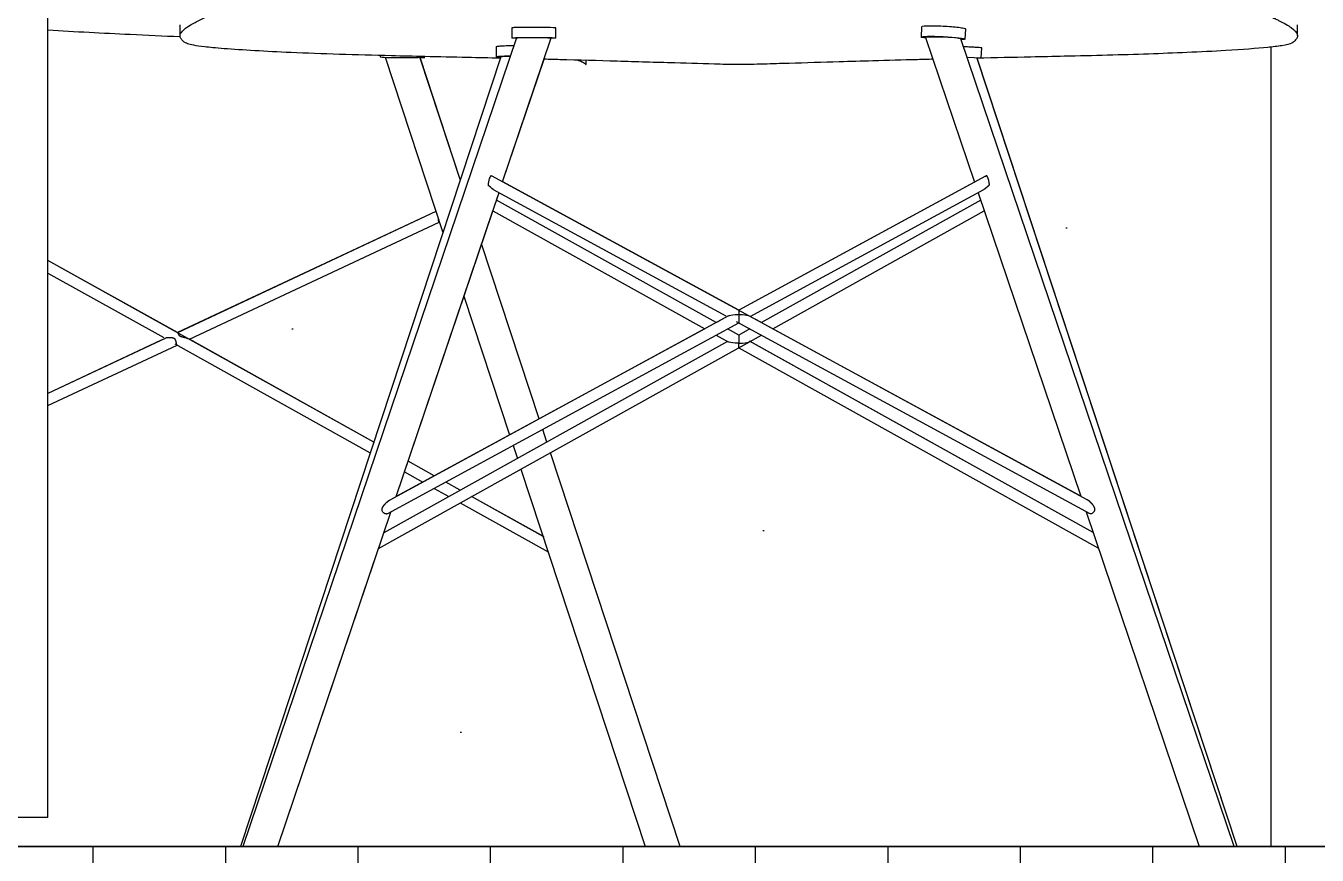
# Model space of a CAD drawing. Header units: millimetres. Extents: x -100 to 224448, y 0 to 22177.
# Drawn here: x 158132 to 158717, y 16846 to 17222 of the extents above; entities that cross this region are included whole.
import ezdxf

# ---------------------------------------------------------------- set-up
doc = ezdxf.new("R2010")
doc.units = ezdxf.units.MM
doc.layers.get('0').update_dxf_attribs({"true_color": 0xdfdfdf})
for name, color, linetype in [('Background_0', 7, 'Continuous'), ('Boundary_Floor_ Ceramic Tiles', 7, 'Continuous'), ('Elevation_Gypsum Board', 7, 'Continuous'), ('Fill_Floor_ Ceramic Tiles', 251, 'Continuous'), ('Viewport border', 7, 'Continuous')]:
    doc.layers.add(name, color=color, linetype=linetype)
doc.layers.add('Background_Floor_ Ceramic Tiles', color=7, linetype='Continuous', lineweight=9)
doc.layers.add('Background_Gypsum Board', color=7, linetype='Continuous', lineweight=9)
doc.layers.add('BIM_ROOM_LINES', color=7, linetype='Continuous', plot=False)

# ---------------------------------------------------------------- blocks, each defined once
blk = doc.blocks.new("CC'__section__..%5CMainBuilding.dwg", base_point=(1833.26, -9100))
at = {"layer": 'Elevation_Gypsum Board'}
h = blk.add_hatch(dxfattribs=at)
h.set_pattern_fill('DOTS2', color=256, scale=30, style=0)
h.paths.add_polyline_path([(5062.41, 8440), (5234.4, 8440), (5234.4, 8523), (5134.4, 8523), (5134.4, 8583), (5508.68, 8583), (5508.68, 8593), (5526, 8593), (5564.95, 8593), (5643.79, 8593), (5652.41, 8593), (5652.41, 8583), (6503.28, 8583), (6503.28, 8722.25), (6499.86, 8722.25), (6499.86, 8733), (6508.89, 8733), (6508.89, 8722.25), (6505.47, 8722.25), (6505.47, 8583), (7874.4, 8583), (7874.4, 8523), (7774.4, 8523), (7774.4, 8440), (7868.86, 8440), (7877.36, 8440), (8166.29, 8440), (8677.36, 8440), (8966.29, 8440), (9477.36, 8440), (9621.82, 8498.19), (9621.82, 8492.05), (9513.81, 8107.07), (9513.95, 8107.51, -0.162902), (9511.94, 8107.78), (9511.94, 8112.35), (9519.9, 8112.84), (9521.01, 8116.13, -0.163594), (9518.98, 8116.28), (9518.98, 8120.86), (9528.98, 8121.03, -0.017407), (9538.98, 8120.86), (9538.98, 8116.28, -0.167992), (9536.85, 8116.12), (9533.63, 8106.6), (9693.4, 8106.17), (9693.4, 10445), (3582.4, 10445), (3582.4, 7749.99), (5068.39, 7750), (5134.11, 8216.57), (5135.89, 8229.18), (5162.76, 8420), (4962.76, 8420), (4962.76, 8440), (5056.66, 8440), (5017.28, 8492.05), (5017.28, 8498.19)])
h.paths.add_polyline_path([(5474.97, 8610.91, -1), (5430.45, 8610.91, -1)], flags=16)
h.paths.add_polyline_path([(5383.04, 8616.48), (5309.83, 8589.84), (5306.41, 8599.23), (5379.62, 8625.88), (5439.34, 8647.62), (5499.8, 8669.62), (5503.22, 8660.23), (5442.76, 8638.22)], flags=16)
h = blk.add_hatch(dxfattribs=at)
h.set_pattern_fill('DOTS2', color=256, scale=30, style=0)
h.paths.add_polyline_path([(5442.41, 8360), (5308.89, 8360), (5308.89, 8259.78), (5308.89, 8249.78), (5308.89, 8124.9), (5308.89, 8119.89)])
h = blk.add_hatch(dxfattribs=at)
h.set_pattern_fill('DOTS2', color=256, scale=30, style=0)
h.paths.add_polyline_path([(5367.55, 7982.74), (5484.65, 8037.69), (5461.64, 8107.5, -0.170435), (5459.44, 8107.78), (5459.44, 8108.29), (5308.89, 8119.89), (5308.89, 8015.44)])
h = blk.add_hatch(dxfattribs=at)
h.set_pattern_fill('DOTS2', color=256, scale=30, style=0)
h.paths.add_polyline_path([(5477.46, 8107.42), (5495.69, 8052.12), (5513.81, 8107.07), (5479.44, 8107.83), (5479.44, 8107.78), (5479.43, 8107.33)])
h = blk.add_hatch(dxfattribs=at)
h.set_pattern_fill('DOTS2', color=256, scale=30, style=0)
h.paths.add_polyline_path([(5862.76, 7749.99), (5862.76, 8112.1), (5729.84, 8107.07), (5847.56, 7750)])
h = blk.add_hatch(dxfattribs=at)
h.set_pattern_fill('DOTS2', color=256, scale=30, style=0)
h.paths.add_polyline_path([(5552.7, 8106.1), (5552.7, 8104.18), (5533.63, 8106.6), (5514.85, 8051.08), (5514.94, 8051.03), (5621.83, 7992.88), (5728.61, 8050.97), (5709.79, 8106.6)])
h = blk.add_hatch(dxfattribs=at)
h.set_pattern_fill('DOTS2', color=256, scale=30, style=0)
h.paths.add_polyline_path([(5628.95, 7989.01), (5632.06, 7987.32), (5731.4, 8042.71), (5730.23, 8046.16), (5627.06, 7990.04)])
h = blk.add_hatch(dxfattribs=at)
h.set_pattern_fill('DOTS2', color=256, scale=30, style=0)
h.paths.add_polyline_path([(5505.32, 8022.91), (5531.43, 7943.71), (5606.4, 7984.49), (5510.42, 8038)])
h = blk.add_hatch(dxfattribs=at)
h.set_pattern_fill('DOTS2', color=256, scale=30, style=0)
h.paths.add_polyline_path([(5637.25, 7984.5), (5776.78, 7908.6), (5733.03, 8037.89)])
h = blk.add_hatch(dxfattribs=at)
h.set_pattern_fill('DOTS2', color=256, scale=30, style=0)
h.paths.add_polyline_path([(5486.05, 8032.8), (5372.95, 7979.73), (5456.47, 7933.16), (5487.79, 8028.17), (5486.19, 8033.03)])
h = blk.add_hatch(dxfattribs=at)
h.set_pattern_fill('DOTS2', color=256, scale=30, style=0)
h.paths.add_polyline_path([(5472.03, 7924.49), (5483.92, 7917.86), (5518.04, 7936.43), (5497.32, 7999.26)])
h = blk.add_hatch(dxfattribs=at)
h.set_pattern_fill('DOTS2', color=256, scale=30, style=0)
h.paths.add_polyline_path([(5616.76, 7984.44), (5621.82, 7981.62), (5626.89, 7984.44), (5621.83, 7987.19)])
h = blk.add_hatch(dxfattribs=at)
h.set_pattern_fill('DOTS2', color=256, scale=30, style=0)
h.paths.add_polyline_path([(5533.02, 7938.88), (5534.91, 7933.16), (5616.69, 7978.75), (5611.57, 7981.61)])
h = blk.add_hatch(dxfattribs=at)
h.set_pattern_fill('DOTS2', color=256, scale=30, style=0)
h.paths.add_polyline_path([(5626.96, 7978.75), (5782.35, 7892.12), (5779.14, 7901.63), (5632.09, 7981.61)])
h = blk.add_hatch(dxfattribs=at)
h.set_pattern_fill('DOTS2', color=256, scale=30, style=0)
h.paths.add_polyline_path([(5206.84, 7901.77), (5144.76, 7750), (5396.09, 7750), (5454.88, 7928.33), (5367.37, 7977.11), (5308.89, 7949.67), (5308.89, 7763), (5234.4, 7763), (5234.4, 7914.71)])
h = blk.add_hatch(dxfattribs=at)
h.set_pattern_fill('DOTS2', color=256, scale=30, style=0)
h.paths.add_polyline_path([(5536.5, 7928.33), (5595.3, 7750), (5830.44, 7750), (5784.74, 7885.07), (5621.82, 7975.89)])
h = blk.add_hatch(dxfattribs=at)
h.set_pattern_fill('DOTS2', color=256, scale=30, style=0)
h.paths.add_polyline_path([(5489.08, 7914.98), (5495.69, 7911.3), (5521.57, 7925.73), (5519.63, 7931.6)])
h = blk.add_hatch(dxfattribs=at)
h.set_pattern_fill('DOTS2', color=256, scale=30, style=0)
h.paths.add_polyline_path([(5500.83, 7908.44), (5533.22, 7890.38), (5523.16, 7920.89)])
h = blk.add_hatch(dxfattribs=at)
h.set_pattern_fill('DOTS2', color=256, scale=30, style=0)
h.paths.add_polyline_path([(5478.72, 7915.04), (5470.4, 7919.67), (5466.6, 7908.45)])
h = blk.add_hatch(dxfattribs=at)
h.set_pattern_fill('DOTS2', color=256, scale=30, style=0)
h.paths.add_polyline_path([(5490.56, 7908.44), (5483.89, 7912.16), (5464.24, 7901.47), (5461.03, 7891.98)])
h = blk.add_hatch(dxfattribs=at)
h.set_pattern_fill('DOTS2', color=256, scale=30, style=0)
h.paths.add_polyline_path([(5535.54, 7883.36), (5495.69, 7905.58), (5458.65, 7884.92), (5413.01, 7750), (5579.5, 7750)])
at = {"layer": 'Fill_Floor_ Ceramic Tiles', "extrusion": (0, 0, -1)}
h = blk.add_hatch(dxfattribs=at)
h.set_pattern_fill('_USER', color=256, scale=60, angle=90, style=0, pattern_type=0)
h.set_pattern_definition([(90, (-3002.4, -5250), (-60, -2e-13), [])])
h.paths.add_polyline_path([(-3322.4, 7750), (-3322.4, 7742), (-21242.4, 7742), (-21242.4, 7750)])
blk.add_line((2834.4, 7750), (21730.4, 7750))
blk.add_line((2834.4, 7750), (21730.4, 7750))
at = {"layer": 'Background_0', "extrusion": (0, 1, 0)}
for p, q in [((5308.89, 7763), (5308.89, 8523)), ((5308.89, 7763), (5308.89, 8249.78)), ((5518.98, 8120.86), (5518.98, 8116.28)), ((5538.98, 8116.28), (5538.98, 8120.86)), ((5704.66, 8121.27), (5704.46, 8116.66)), ((5724.44, 8115.77), (5724.64, 8120.25)), ((5521.07, 8116.31), (5397.18, 7750)), ((5514.85, 8051.08), (5536.89, 8116.25)), ((5706.44, 8116.5), (5728.61, 8050.97)), ((5846.28, 7750), (5722.46, 8115.93)), ((5514.03, 8107.74), (5396.09, 7750)), ((5459.44, 8108.29), (5459.44, 8107.78)), ((5461.64, 8107.5), (5487.79, 8028.17)), ((5495.69, 8052.12), (5477.43, 8107.51)), ((5495.69, 8052.12), (5477.46, 8107.42)), ((5495.69, 8052.12), (5477.46, 8107.42)), ((5495.69, 8052.12), (5477.46, 8107.42)), ((5495.69, 8052.12), (5477.46, 8107.42)), ((5495.69, 8052.12), (5477.46, 8107.42)), ((5495.69, 8052.12), (5477.46, 8107.42)), ((5495.69, 8052.12), (5477.46, 8107.42)), ((5495.69, 8052.12), (5477.46, 8107.42)), ((5495.69, 8052.12), (5477.46, 8107.42)), ((5495.69, 8052.12), (5477.46, 8107.42)), ((5495.69, 8052.12), (5477.46, 8107.42)), ((5477.46, 8107.42), (5479.43, 8107.33)), ((5479.43, 8107.33), (5479.45, 8107.83)), ((5479.43, 8107.33), (5479.45, 8107.83)), ((5479.43, 8107.33), (5479.45, 8107.83)), ((5479.43, 8107.33), (5479.45, 8107.83)), ((5479.43, 8107.33), (5479.45, 8107.83)), ((5479.43, 8107.33), (5479.45, 8107.83)), ((5479.44, 8107.78), (5479.44, 8107.83)), ((5511.94, 8112.35), (5511.94, 8107.78)), ((5725.27, 8107.62), (5731.69, 8107.33)), ((5847.56, 7750), (5729.72, 8107.42)), ((5731.69, 8107.33), (5731.89, 8111.83)), ((5862.76, 8112.1), (5862.76, 7749.99)), ((5514.85, 8051.08), (5533.63, 8106.6)), ((5552.7, 8104.18), (5552.7, 8106.1)), ((5552.7, 8104.18), (5552.7, 8106.1)), ((5552.7, 8104.18), (5552.7, 8106.1)), ((5552.7, 8104.18), (5552.7, 8106.1)), ((5552.7, 8104.18), (5552.7, 8106.1)), ((5552.7, 8104.18), (5552.7, 8106.1)), ((5847.56, 7750), (5729.84, 8107.07)), ((5779.67, 7907.03), (5509.77, 8053.83)), ((5621.83, 7992.88), (5514.94, 8051.03)), ((5733.65, 8053.71), (5621.83, 7992.88)), ((5728.61, 8050.97), (5621.83, 7992.88)), ((5466.6, 7908.45), (5513.22, 8046.27)), ((5510.64, 8047.67), (5615.89, 7990.42)), ((5512.05, 8042.81), (5513.22, 8046.27)), ((5627.06, 7990.04), (5732.8, 8047.55)), ((5730.23, 8046.16), (5776.78, 7908.6)), ((5484.65, 8037.69), (5367.55, 7982.74)), ((5484.65, 8037.69), (5367.55, 7982.74)), ((5484.65, 8037.69), (5367.55, 7982.74)), ((5484.65, 8037.69), (5367.55, 7982.74)), ((5484.65, 8037.69), (5367.55, 7982.74)), ((5484.65, 8037.69), (5367.55, 7982.74)), ((5484.66, 8037.67), (5367.57, 7982.73)), ((5466.6, 7908.45), (5510.42, 8038)), ((5510.42, 8038), (5606.4, 7984.49)), ((5611.6, 7987.32), (5512.05, 8042.81)), ((5611.6, 7987.32), (5512.05, 8042.81)), ((5731.4, 8042.71), (5632.06, 7987.32)), ((5731.4, 8042.71), (5632.06, 7987.32)), ((5637.25, 7984.5), (5733.03, 8037.89)), ((5372.95, 7979.73), (5486.07, 8032.81)), ((5531.43, 7943.71), (5505.32, 8022.91)), ((5531.43, 7943.71), (5505.32, 8022.91)), ((5531.43, 7943.71), (5505.32, 8022.91)), ((5531.43, 7943.71), (5505.32, 8022.91)), ((5531.43, 7943.71), (5505.32, 8022.91)), ((5531.43, 7943.71), (5505.32, 8022.91)), ((5531.43, 7943.71), (5505.32, 8022.91)), ((5531.43, 7943.71), (5505.32, 8022.91)), ((5531.43, 7943.71), (5505.32, 8022.91)), ((5531.43, 7943.71), (5505.32, 8022.91)), ((5531.43, 7943.71), (5505.32, 8022.91)), ((5531.43, 7943.71), (5505.32, 8022.91)), ((5367.55, 7982.74), (5308.89, 8015.44)), ((5367.55, 7982.74), (5308.89, 8015.44)), ((5367.55, 7982.74), (5308.89, 8015.44)), ((5367.55, 7982.74), (5308.89, 8015.44)), ((5367.55, 7982.74), (5308.89, 8015.44)), ((5367.55, 7982.74), (5308.89, 8015.44)), ((5367.55, 7982.74), (5308.89, 8015.44)), ((5367.55, 7982.74), (5308.89, 8015.44)), ((5367.55, 7982.74), (5308.89, 8015.44)), ((5367.55, 7982.74), (5308.89, 8015.44)), ((5456.47, 7933.16), (5308.89, 8015.44)), ((5367.55, 7982.74), (5308.89, 8015.44)), ((5308.89, 8009.71), (5361.36, 7980.47)), ((5497.32, 7999.26), (5518.04, 7936.43)), ((5617.14, 7990.33), (5463.7, 7906.87)), ((5621.83, 7990.95), (5621.83, 7989.98)), ((5462.91, 7900.74), (5621.83, 7987.19)), ((5606.4, 7984.49), (5466.6, 7908.45)), ((5616.6, 7990.04), (5611.67, 7987.35)), ((5621.82, 7981.62), (5616.76, 7984.44)), ((5621.82, 7981.62), (5616.76, 7984.44)), ((5620.65, 7987.83), (5780.47, 7900.9)), ((5626.89, 7984.44), (5621.82, 7981.62)), ((5626.89, 7984.44), (5621.82, 7981.62)), ((5632.06, 7987.32), (5628.95, 7989.01)), ((5776.78, 7908.6), (5634.69, 7985.89)), ((5362.26, 7980.24), (5308.89, 7955.19)), ((5360.25, 7979.31), (5308.89, 7955.21)), ((5360.25, 7979.31), (5308.89, 7955.21)), ((5360.25, 7979.31), (5308.89, 7955.21)), ((5360.25, 7979.31), (5308.89, 7955.21)), ((5360.25, 7979.31), (5308.89, 7955.21)), ((5360.25, 7979.31), (5308.89, 7955.21)), ((5456.47, 7933.16), (5372.95, 7979.73)), ((5456.47, 7933.16), (5372.95, 7979.73)), ((5456.47, 7933.16), (5372.95, 7979.73)), ((5456.47, 7933.16), (5372.95, 7979.73)), ((5456.47, 7933.16), (5372.95, 7979.73)), ((5456.47, 7933.16), (5372.95, 7979.73)), ((5456.47, 7933.16), (5372.95, 7979.73)), ((5456.47, 7933.16), (5372.95, 7979.73)), ((5456.47, 7933.16), (5372.95, 7979.73)), ((5456.47, 7933.16), (5372.95, 7979.73)), ((5456.47, 7933.16), (5372.95, 7979.73)), ((5458.65, 7884.92), (5632.09, 7981.61)), ((5616.69, 7978.75), (5461.03, 7891.98)), ((5616.69, 7978.75), (5461.03, 7891.98)), ((5611.57, 7981.61), (5617.04, 7978.56)), ((5621.82, 7981.62), (5621.82, 7978.99)), ((5621.82, 7978.99), (5621.82, 7978.01)), ((5782.35, 7892.12), (5626.61, 7978.95)), ((5782.35, 7892.12), (5626.96, 7978.75)), ((5308.89, 7949.67), (5367.4, 7977.12)), ((5366.45, 7977.62), (5454.88, 7928.33)), ((5621.82, 7975.89), (5621.82, 7978.01)), ((5621.82, 7975.89), (5784.74, 7885.07)), ((5534.91, 7933.16), (5533.02, 7938.88)), ((5534.91, 7933.16), (5533.02, 7938.88)), ((5534.91, 7933.16), (5533.02, 7938.88)), ((5534.91, 7933.16), (5533.02, 7938.88)), ((5534.91, 7933.16), (5533.02, 7938.88)), ((5534.91, 7933.16), (5533.02, 7938.88)), ((5534.91, 7933.16), (5533.02, 7938.88)), ((5534.91, 7933.16), (5533.02, 7938.88)), ((5534.91, 7933.16), (5533.02, 7938.88)), ((5534.91, 7933.16), (5533.02, 7938.88)), ((5534.91, 7933.16), (5533.02, 7938.88)), ((5534.91, 7933.16), (5533.02, 7938.88)), ((5519.63, 7931.6), (5521.57, 7925.73)), ((5595.3, 7750), (5536.5, 7928.33)), ((5595.3, 7750), (5536.5, 7928.33)), ((5595.3, 7750), (5536.5, 7928.33)), ((5595.3, 7750), (5536.5, 7928.33)), ((5595.3, 7750), (5536.5, 7928.33)), ((5595.3, 7750), (5536.5, 7928.33)), ((5595.3, 7750), (5536.5, 7928.33)), ((5595.3, 7750), (5536.5, 7928.33)), ((5595.3, 7750), (5536.5, 7928.33)), ((5595.3, 7750), (5536.5, 7928.33)), ((5595.3, 7750), (5536.5, 7928.33)), ((5595.3, 7750), (5536.5, 7928.33)), ((5483.92, 7917.86), (5472.03, 7924.49)), ((5483.92, 7917.86), (5472.03, 7924.49)), ((5483.92, 7917.86), (5472.03, 7924.49)), ((5483.92, 7917.86), (5472.03, 7924.49)), ((5483.92, 7917.86), (5472.03, 7924.49)), ((5483.92, 7917.86), (5472.03, 7924.49)), ((5483.92, 7917.86), (5472.03, 7924.49)), ((5483.92, 7917.86), (5472.03, 7924.49)), ((5483.92, 7917.86), (5472.03, 7924.49)), ((5483.92, 7917.86), (5472.03, 7924.49)), ((5483.92, 7917.86), (5472.03, 7924.49)), ((5483.92, 7917.86), (5472.03, 7924.49)), ((5523.16, 7920.89), (5579.5, 7750)), ((5470.4, 7919.67), (5478.72, 7915.04)), ((5495.69, 7911.3), (5489.08, 7914.98)), ((5495.69, 7911.3), (5489.08, 7914.98)), ((5495.69, 7911.3), (5489.08, 7914.98)), ((5495.69, 7911.3), (5489.08, 7914.98)), ((5495.69, 7911.3), (5489.08, 7914.98)), ((5495.69, 7911.3), (5489.08, 7914.98)), ((5495.69, 7911.3), (5489.08, 7914.98)), ((5495.69, 7911.3), (5489.08, 7914.98)), ((5495.69, 7911.3), (5489.08, 7914.98)), ((5495.69, 7911.3), (5489.08, 7914.98)), ((5495.69, 7911.3), (5489.08, 7914.98)), ((5495.69, 7911.3), (5489.08, 7914.98)), ((5483.89, 7912.16), (5490.56, 7908.44)), ((5533.22, 7890.38), (5500.83, 7908.44)), ((5533.22, 7890.38), (5500.83, 7908.44)), ((5533.22, 7890.38), (5500.83, 7908.44)), ((5533.22, 7890.38), (5500.83, 7908.44)), ((5533.22, 7890.38), (5500.83, 7908.44)), ((5533.22, 7890.38), (5500.83, 7908.44)), ((5533.22, 7890.38), (5500.83, 7908.44)), ((5533.22, 7890.38), (5500.83, 7908.44)), ((5533.22, 7890.38), (5500.83, 7908.44)), ((5533.22, 7890.38), (5500.83, 7908.44)), ((5533.61, 7890.16), (5500.83, 7908.44)), ((5533.22, 7890.38), (5500.83, 7908.44)), ((5495.69, 7905.58), (5535.54, 7883.36)), ((5413.01, 7750), (5464.24, 7901.47)), ((5461.03, 7891.98), (5464.24, 7901.47)), ((5779.14, 7901.63), (5830.44, 7750)), ((5413.01, 7750), (5458.65, 7884.92)), ((5308.89, 7763), (5234.4, 7763)), ((5308.89, 7763), (5308.89, 7763))]:
    blk.add_line(p, q, dxfattribs=at)
at = {"layer": 'Background_0'}
for centre, radius, start, end in [((5531.49, 7977.39), 143.66, 87.00827, 90.9973), ((5707.61, 8105.21), 16.44, 88.17794, 99.36179), ((5781.18, 7902.37), 1.63, 243.83482, 303.53164), ((5781.16, 7902.8), 2.01, 297.29589, 344.32259)]:
    blk.add_arc(centre, radius, start, end, dxfattribs=at)
at = {"layer": 'Background_0', "extrusion": (0, 0, -1)}
for centre, radius, start, end in [((-5517.92, 8058.99), 13.46, 302.73811, 316.08293), ((-5462.18, 7902.62), 1.99, 296.55135, 344.42914)]:
    blk.add_arc(centre, radius, start, end, dxfattribs=at)
for centre, major_axis, ratio, start_param, end_param in [((5528.98, 8116.28), (-10, 0), 0.02531, -0.000001, 1.570953), ((5528.98, 8116.28), (-10, 0), 0.02531, 5.634555, 6.283184), ((5528.98, 8116.28), (7.91, -0.02), 0.025509, 3.148971, 3.932856), ((5528.98, 8116.28), (7.91, -0.02), 0.025509, 3.932856, 5.433967), ((5528.98, 8116.28), (-10, 0), 0.02531, 1.570953, 3.141592), ((5528.98, 8116.28), (7.91, -0.02), 0.025509, 5.433967, 6.279242), ((5528.98, 8116.28), (-10, 0), 0.02531, 3.141592, 3.807343), ((5714.45, 8116.21), (-9.99, 0.45), 0.069694, -0.002953, 3.138639), ((5714.45, 8116.21), (-9.99, 0.45), 0.069694, 5.619983, 6.280232), ((5714.45, 8116.21), (-8.01, 0.3), 0.068313, 6.25873, 7.115321), ((5714.45, 8116.21), (-8.01, 0.3), 0.068313, 0.832136, 2.472617), ((5714.45, 8116.21), (-8.01, 0.3), 0.068313, 2.472617, 3.117475), ((5714.45, 8116.21), (-9.99, 0.45), 0.069694, 3.141611, 3.750605), ((5714.45, 8116.21), (-9.99, 0.45), 0.069694, 9.421825, 9.424796), ((5521.94, 8107.78), (10, 0), 0.044485, 3.141593, 4.343124), ((5521.94, 8107.78), (10, 0), 0.044485, 2.49566, 3.141593), ((5521.94, 8107.78), (7.91, 0.04), 0.044833, 3.157112, 3.991124), ((5521.94, 8107.78), (7.91, 0.04), 0.044833, 3.991124, 4.233039), ((5621.83, 7990.04), (4.96, 0), 0.184074, 3.468422, 4.364278), ((5621.83, 7990.04), (4.96, 0), 0.184074, 4.364278, 4.712465), ((5621.83, 7990.04), (-4.96, 0), 0.184074, 1.570873, 1.91906), ((5621.83, 7990.04), (-4.96, 0), 0.184074, 1.91906, 2.814763), ((5621.82, 7978.75), (-4.96, 0), 0.150863, 5.060577, 6.018523), ((5621.82, 7978.75), (-4.96, 0), 0.150863, 4.712389, 5.060577)]:
    blk.add_ellipse(centre, major_axis=major_axis, ratio=ratio, start_param=start_param, end_param=end_param, dxfattribs=at)
at = {"layer": 'Background_0'}
for centre, major_axis, ratio, start_param, end_param in [((5469.44, 8107.78), (-10, 0), 0.044485, 0, 1.570796), ((5469.44, 8107.78), (-10, 0), 0.044485, 1.570796, 3.141593), ((5621.82, 7978.75), (-4.96, 0), 0.150863, 1.918984, 2.876931), ((5621.82, 7978.75), (-4.96, 0), 0.150863, 1.570796, 1.918984)]:
    blk.add_ellipse(centre, major_axis=major_axis, ratio=ratio, start_param=start_param, end_param=end_param, dxfattribs=at)
for points, degree, knots in [([(5368.76, 8117.23), (5368.76, 8117.89), (5369.07, 8118.59), (5370.52, 8120.16), (5371.63, 8121.04), (5373.94, 8122.44), (5374.69, 8122.87), (5376.24, 8123.69), (5377, 8124.08), (5379.32, 8125.2), (5381.05, 8125.95), (5384.65, 8128.29), (5386.39, 8129.65), (5389.98, 8133.26), (5391.76, 8135.34), (5396.96, 8142.37), (5400.29, 8147.96), (5404.36, 8157.18), (5405.76, 8160.75), (5408.57, 8169.94), (5409.74, 8174.62), (5411.94, 8184.92), (5412.92, 8190.56), (5414.3, 8199.07), (5414.74, 8201.92), (5415.22, 8205.09), (5415.27, 8205.39), (5415.8, 8208.86), (5416.49, 8213.33), (5418.01, 8223.01), (5418.69, 8227.26), (5422.06, 8248.13), (5425, 8265.29), (5430.72, 8295.11), (5433.47, 8308.36), (5438.54, 8329.96), (5440.71, 8338.53), (5445.58, 8356.02), (5448.32, 8365), (5454.79, 8383.8), (5458.66, 8393.74), (5465.45, 8408.61), (5468.16, 8414.01), (5473.8, 8424.04), (5476.69, 8428.67), (5483.25, 8438.03), (5486.94, 8442.67), (5497.06, 8453.77), (5503.8, 8459.78), (5518.23, 8470.12), (5525.75, 8474.46), (5537.2, 8479.7), (5540.71, 8481.14), (5547.33, 8483.57), (5550.45, 8484.6), (5559.1, 8487.08), (5564.63, 8488.28), (5574.63, 8489.84), (5578.9, 8490.34), (5589.56, 8491.29), (5596.04, 8491.62), (5608.91, 8492), (5615.38, 8492.05), (5621.82, 8492.05)], 3, [282.763591, 282.763591, 282.763591, 282.763591, 312.946334, 312.946334, 342.237182, 342.237182, 354.170816, 354.170816, 363.917289, 363.917289, 381.338568, 381.338568, 395.33515, 395.33515, 407.61727, 407.61727, 430.080656, 430.080656, 440.322272, 440.322272, 449.714576, 449.714576, 460.205087, 460.205087, 465.478589, 465.478589, 466.022667, 466.022667, 471.620418, 471.620418, 476.011063, 476.011063, 493.219473, 493.219473, 506.849549, 506.849549, 515.862672, 515.862672, 525.507293, 525.507293, 536.48913, 536.48913, 543.006963, 543.006963, 548.952309, 548.952309, 555.470742, 555.470742, 565.407649, 565.407649, 574.735651, 574.735651, 578.727853, 578.727853, 582.166627, 582.166627, 588.043547, 588.043547, 592.326401, 592.326401, 598.712778, 598.712778, 605.095063, 605.095063, 605.095063, 605.095063]), ([(5621.82, 8492.05), (5627.07, 8492.05), (5632.34, 8492.02), (5642.29, 8491.8), (5647.01, 8491.63), (5661.77, 8490.78), (5670.26, 8489.82), (5681.59, 8487.68), (5685.31, 8486.83), (5692.62, 8484.79), (5696.17, 8483.63), (5707.76, 8479.35), (5715.51, 8475.69), (5730.68, 8466.71), (5737.92, 8461.34), (5749.17, 8451.01), (5753.45, 8446.45), (5760.62, 8437.68), (5763.59, 8433.62), (5769.49, 8424.65), (5772.36, 8419.73), (5778.41, 8408.27), (5781.49, 8401.6), (5788.12, 8385.77), (5791.54, 8376.34), (5798.21, 8355.77), (5801.39, 8344.47), (5807.95, 8318.5), (5811.21, 8303.52), (5816.79, 8275.28), (5819.24, 8261.64), (5823.49, 8236.5), (5825.4, 8224.58), (5827.27, 8212.57), (5827.32, 8212.25), (5827.56, 8210.68), (5827.75, 8209.45), (5828.57, 8204.12), (5829.26, 8199.55), (5830.81, 8190.05), (5831.7, 8185.03), (5833.81, 8174.98), (5835.05, 8169.99), (5837.65, 8161.55), (5838.89, 8158.14), (5842.1, 8150.72), (5844.05, 8147.06), (5847.89, 8140.75), (5849.8, 8138.05), (5853.83, 8133.01), (5855.9, 8130.89), (5860.23, 8127.3), (5862.3, 8126.17), (5864.25, 8125.23), (5864.38, 8125.17), (5864.58, 8125.07), (5864.65, 8125.04), (5865.28, 8124.73), (5865.84, 8124.47), (5868.87, 8122.98), (5870.7, 8121.91), (5873.62, 8119.8), (5874.48, 8118.81), (5874.85, 8117.69), (5874.88, 8117.46), (5874.88, 8117.23)], 3, [0, 0, 0, 0, 15.757403, 15.757403, 29.876397, 29.876397, 60.217719, 60.217719, 75.46174, 75.46174, 90.562825, 90.562825, 125.839789, 125.839789, 163.867976, 163.867976, 190.519789, 190.519789, 211.865338, 211.865338, 235.763088, 235.763088, 265.954633, 265.954633, 307.364462, 307.364462, 355.194579, 355.194579, 416.705843, 416.705843, 471.979401, 471.979401, 520.298129, 520.298129, 521.624643, 521.624643, 526.823515, 526.823515, 544.103524, 544.103524, 563.656539, 563.656539, 584.557398, 584.557398, 601.424977, 601.424977, 623.265169, 623.265169, 644.944271, 644.944271, 671.508634, 671.508634, 703.87251, 703.87251, 706.216719, 706.216719, 707.493232, 707.493232, 717.983679, 717.983679, 768.236516, 768.236516, 830.243831, 830.243831, 846.973844, 846.973844, 846.973844, 846.973844]), ([(5308.89, 8119.89), (5321.27, 8119.17), (5333.76, 8118.52), (5353.69, 8117.56), (5361.24, 8117.21), (5368.79, 8116.87)], 3, [788.156086, 788.156086, 788.156086, 788.156086, 830.243831, 830.243831, 855.994127, 855.994127, 855.994127, 855.994127]), ([(5528.98, 8121.03), (5528.29, 8121.03), (5527.6, 8121.03), (5525.85, 8121.03), (5524.82, 8121.02), (5522.73, 8121), (5521.74, 8120.98), (5520.2, 8120.95), (5519.65, 8120.93), (5519.1, 8120.89), (5518.98, 8120.87), (5518.98, 8120.86)], 3, [40.11391, 40.11391, 40.11391, 40.11391, 42.198465, 42.198465, 45.490052, 45.490052, 49.470858, 49.470858, 53.241932, 53.241932, 55.868372, 55.868372, 55.868372, 55.868372]), ([(5704.66, 8121.27), (5704.66, 8121.29), (5704.68, 8121.31), (5704.7, 8121.33), (5704.74, 8121.35), (5704.82, 8121.39), (5704.84, 8121.39), (5704.87, 8121.4), (5704.9, 8121.41), (5704.93, 8121.42)], 5, [55.974825, 55.974825, 55.974825, 55.974825, 55.974825, 55.974825, 57.597071, 57.597071, 57.597071, 57.597071, 58.30743, 58.30743, 58.30743, 58.30743, 58.30743, 58.30743]), ([(5724.64, 8120.26), (5724.64, 8120.3), (5724.57, 8120.36), (5724.2, 8120.5), (5723.8, 8120.59), (5722.56, 8120.8), (5721.66, 8120.92), (5719.59, 8121.14), (5718.45, 8121.23), (5715.99, 8121.41), (5714.69, 8121.48), (5712.08, 8121.59), (5710.8, 8121.62), (5709.11, 8121.64), (5708.6, 8121.64), (5708.13, 8121.63)], 3, [40.11391, 40.11391, 40.11391, 40.11391, 42.198465, 42.198465, 45.490052, 45.490052, 49.470858, 49.470858, 53.241932, 53.241932, 57.120542, 57.120542, 61.131352, 61.131352, 63.001634, 63.001634, 63.001634, 63.001634]), ([(5513.81, 8107.07), (5508.83, 8107.18), (5503.86, 8107.29), (5492.44, 8107.55), (5485.98, 8107.69), (5474.52, 8107.94), (5469.49, 8108.05), (5456.47, 8108.36), (5448.57, 8108.58), (5433.28, 8109.07), (5425.97, 8109.34), (5407.5, 8110.16), (5396.79, 8110.76), (5384.84, 8111.69), (5382.03, 8111.96), (5375.76, 8112.69), (5373.47, 8113.18), (5371.38, 8113.9), (5370.92, 8114.15), (5370.39, 8114.53), (5370.24, 8114.67), (5369.77, 8115.13), (5369.39, 8115.55), (5368.9, 8116.38), (5368.76, 8116.8), (5368.76, 8117.23)], 3, [76.426733, 76.426733, 76.426733, 76.426733, 87.021319, 87.021319, 100.881195, 100.881195, 111.823793, 111.823793, 129.522232, 129.522232, 147.124892, 147.124892, 176.267547, 176.267547, 190.24467, 190.24467, 218.44689, 218.44689, 233.779419, 233.779419, 242.229448, 242.229448, 262.825084, 262.825084, 282.763591, 282.763591, 282.763591, 282.763591]), ([(5874.88, 8117.23), (5874.88, 8116.71), (5874.68, 8116.21), (5874.17, 8115.47), (5873.95, 8115.22), (5873.38, 8114.63), (5873.03, 8114.29), (5871.45, 8113.57), (5870.11, 8113.17), (5865.9, 8112.46), (5863.76, 8112.19), (5856.58, 8111.47), (5849.92, 8110.99), (5836.96, 8110.23), (5830.98, 8109.93), (5813.58, 8109.16), (5801.55, 8108.76), (5782.45, 8108.24), (5775.87, 8108.09), (5764.22, 8107.83), (5759.18, 8107.72), (5746.08, 8107.43), (5737.96, 8107.25), (5729.84, 8107.07)], 3, [846.973844, 846.973844, 846.973844, 846.973844, 885.937392, 885.937392, 905.990047, 905.990047, 932.779336, 932.779336, 962.821687, 962.821687, 985.245212, 985.245212, 1031.612156, 1031.612156, 1064.98894, 1064.98894, 1124.430783, 1124.430783, 1154.85931, 1154.85931, 1177.784721, 1177.784721, 1214.211173, 1214.211173, 1214.211173, 1214.211173]), ([(5511.94, 8112.35), (5511.94, 8112.38), (5511.97, 8112.4), (5512.18, 8112.48), (5512.62, 8112.55), (5513.6, 8112.63), (5513.96, 8112.66), (5514.37, 8112.68)], 3, [55.866795, 55.866795, 55.866795, 55.866795, 57.120542, 57.120542, 61.131352, 61.131352, 63.001634, 63.001634, 63.001634, 63.001634]), ([(5514.37, 8112.68), (5515.18, 8112.73), (5516.16, 8112.77), (5518.1, 8112.82), (5518.98, 8112.83), (5519.9, 8112.84)], 3, [0, 0, 0, 0, 3.736532, 3.736532, 6.556741, 6.556741, 6.556741, 6.556741]), ([(5731.89, 8111.83), (5731.11, 8111.87), (5729.94, 8111.93), (5728.38, 8112.02), (5727.21, 8112.08), (5725.65, 8112.16), (5724.48, 8112.22), (5723.7, 8112.26)], 3, [26.174857, 26.174857, 26.174857, 26.174857, 30.157443, 32.148737, 34.14003, 36.131323, 40.11391, 40.11391, 40.11391, 40.11391]), ([(5621.82, 8104.18), (5619.37, 8104.18), (5616.87, 8104.25), (5606.58, 8104.51), (5599.72, 8104.72), (5584.12, 8105.18), (5575.44, 8105.44), (5558.05, 8105.95), (5549.38, 8106.2), (5538.39, 8106.48), (5536.01, 8106.54), (5533.63, 8106.6)], 3, [0, 0, 0, 0, 7.343073, 7.343073, 21.669881, 21.669881, 39.746594, 39.746594, 57.807447, 57.807447, 62.635254, 62.635254, 62.635254, 62.635254]), ([(5548.92, 8106.19), (5549.12, 8106.13), (5549.51, 8106), (5549.99, 8105.82), (5550.37, 8105.66), (5550.65, 8105.53), (5550.93, 8105.4), (5551.21, 8105.26), (5551.48, 8105.11), (5551.7, 8104.98), (5551.87, 8104.87), (5552.04, 8104.75), (5552.21, 8104.63), (5552.35, 8104.52), (5552.43, 8104.45), (5552.48, 8104.4), (5552.54, 8104.35), (5552.59, 8104.3), (5552.62, 8104.27), (5552.66, 8104.23), (5552.69, 8104.2), (5552.7, 8104.18)], 3, [1266.07834, 1266.07834, 1266.07834, 1266.07834, 1281.490182, 1296.902023, 1304.607944, 1312.313865, 1320.019786, 1327.725707, 1335.431628, 1343.137549, 1346.990509, 1350.84347, 1358.549391, 1362.402351, 1364.328831, 1366.255311, 1368.181792, 1370.108272, 1371.071512, 1372.034752, 1373.961232, 1373.961232, 1373.961232, 1373.961232]), ([(5709.79, 8106.6), (5707.44, 8106.54), (5705.09, 8106.48), (5696.03, 8106.24), (5689.28, 8106.05), (5677.45, 8105.72), (5672.4, 8105.57), (5659.76, 8105.19), (5652.2, 8104.96), (5640.82, 8104.63), (5637.02, 8104.52), (5631.19, 8104.36), (5629.16, 8104.31), (5625.65, 8104.22), (5623.73, 8104.18), (5621.82, 8104.18)], 3, [1243.644909, 1243.644909, 1243.644909, 1243.644909, 1253.660002, 1253.660002, 1283.142109, 1283.142109, 1305.147342, 1305.147342, 1338.135268, 1338.135268, 1354.682302, 1354.682302, 1363.626078, 1363.626078, 1373.961232, 1373.961232, 1373.961232, 1373.961232]), ([(5508.58, 8051.58), (5508.58, 8051.55), (5508.57, 8051.52), (5508.53, 8051.33), (5508.49, 8051.16), (5508.43, 8050.83), (5508.4, 8050.67), (5508.35, 8050.38), (5508.33, 8050.23), (5508.28, 8049.96), (5508.26, 8049.83), (5508.23, 8049.7), (5508.23, 8049.68), (5508.22, 8049.66)], 3, [12.502432, 12.502432, 12.502432, 12.502432, 12.576358, 12.576358, 13.062844, 13.062844, 13.54933, 13.54933, 14.026341, 14.026341, 14.503352, 14.503352, 14.584238, 14.584238, 14.584238, 14.584238]), ([(5508.83, 8052.45), (5508.78, 8052.31), (5508.73, 8052.16), (5508.65, 8051.86), (5508.62, 8051.72), (5508.58, 8051.58)], 3, [14.5842378, 14.5842378, 14.5842378, 14.5842378, 15.0707239, 15.0707239, 15.4832834, 15.4832834, 15.4832834, 15.4832834]), ([(5509.66, 8053.9), (5509.66, 8053.9), (5509.65, 8053.9), (5509.63, 8053.9), (5509.61, 8053.88), (5509.54, 8053.83), (5509.5, 8053.78), (5509.42, 8053.68), (5509.37, 8053.61), (5509.26, 8053.44), (5509.21, 8053.34), (5509.09, 8053.12), (5509.04, 8053), (5508.93, 8052.73), (5508.88, 8052.59), (5508.83, 8052.45)], 3, [0, 0, 0, 0, 0.074927, 0.074927, 0.548288, 0.548288, 1.021649, 1.021649, 1.49837, 1.49837, 1.975091, 1.975091, 2.451812, 2.451812, 2.928533, 2.928533, 2.928533, 2.928533]), ([(5735.42, 8049.72), (5735.41, 8049.71), (5735.39, 8049.7), (5735.38, 8049.69), (5735.37, 8049.68), (5734.97, 8049.33), (5734.6, 8048.99), (5734.23, 8048.66), (5733.88, 8048.34), (5733.43, 8047.98), (5733.31, 8047.88), (5733.18, 8047.79), (5733.03, 8047.69), (5732.88, 8047.6), (5732.86, 8047.59), (5732.83, 8047.57), (5732.8, 8047.56)], 5, [-6.629642, -6.629642, -6.629642, -6.629642, -6.629642, -6.629642, -6.552182, -6.552182, -6.552182, -6.552182, -4.15763, -4.15763, -4.15763, -4.15763, -3.351488, -3.351488, -3.351488, -3.172805, -3.172805, -3.172805, -3.172805, -3.172805, -3.172805]), ([(5733.65, 8053.71), (5733.7, 8053.74), (5733.76, 8053.77), (5733.82, 8053.8), (5733.88, 8053.83), (5733.95, 8053.87), (5733.96, 8053.88), (5733.98, 8053.88), (5733.99, 8053.89), (5734.01, 8053.9)], 5, [6.4944525, 6.4944525, 6.4944525, 6.4944525, 6.4944525, 6.4944525, 6.8052271, 6.8052271, 6.8052271, 6.8052271, 6.8796825, 6.8796825, 6.8796825, 6.8796825, 6.8796825, 6.8796825]), ([(5734.83, 8052.45), (5734.78, 8052.59), (5734.73, 8052.73), (5734.62, 8053), (5734.56, 8053.12), (5734.45, 8053.34), (5734.39, 8053.44), (5734.29, 8053.61), (5734.24, 8053.67), (5734.15, 8053.78), (5734.11, 8053.82), (5734.05, 8053.88), (5734.02, 8053.9), (5734.01, 8053.9)], 3, [0, 0, 0, 0, 0.476721, 0.476721, 0.953442, 0.953442, 1.430163, 1.430163, 1.906884, 1.906884, 2.380245, 2.380245, 2.838722, 2.838722, 2.838722, 2.838722]), ([(5735.07, 8051.57), (5735.04, 8051.72), (5735, 8051.86), (5734.92, 8052.16), (5734.87, 8052.31), (5734.83, 8052.45)], 3, [14.5842378, 14.5842378, 14.5842378, 14.5842378, 14.9967974, 14.9967974, 15.4832834, 15.4832834, 15.4832834, 15.4832834]), ([(5735.42, 8049.72), (5735.4, 8049.83), (5735.37, 8049.96), (5735.33, 8050.23), (5735.3, 8050.38), (5735.25, 8050.67), (5735.22, 8050.83), (5735.16, 8051.16), (5735.13, 8051.33), (5735.08, 8051.52), (5735.08, 8051.55), (5735.07, 8051.57)], 3, [12.592736, 12.592736, 12.592736, 12.592736, 13.060328, 13.060328, 13.537339, 13.537339, 14.023825, 14.023825, 14.510311, 14.510311, 14.584238, 14.584238, 14.584238, 14.584238]), ([(5485.94, 8033), (5485.94, 8033.02), (5485.94, 8033.03), (5485.92, 8033.13), (5485.9, 8033.22), (5485.87, 8033.44), (5485.86, 8033.56), (5485.83, 8033.82), (5485.81, 8033.96), (5485.79, 8034.16), (5485.79, 8034.21), (5485.78, 8034.27)], 3, [11.993162, 11.993162, 11.993162, 11.993162, 12.106307, 12.106307, 12.583317, 12.583317, 13.060328, 13.060328, 13.537339, 13.537339, 13.712698, 13.712698, 13.712698, 13.712698]), ([(5486.07, 8032.81), (5486.06, 8032.81), (5486.05, 8032.81), (5486.02, 8032.81), (5486, 8032.84), (5485.97, 8032.91), (5485.96, 8032.95), (5485.94, 8033)], 3, [10.935498, 10.935498, 10.935498, 10.935498, 11.130373, 11.130373, 11.629296, 11.629296, 11.993162, 11.993162, 11.993162, 11.993162]), ([(5486.18, 8033.05), (5486.18, 8033.03), (5486.17, 8033.02), (5486.15, 8032.94), (5486.13, 8032.88), (5486.1, 8032.83), (5486.08, 8032.82), (5486.07, 8032.81)], 3, [10.0117529, 10.0117529, 10.0117529, 10.0117529, 10.1325268, 10.1325268, 10.6314497, 10.6314497, 10.9354983, 10.9354983, 10.9354983, 10.9354983]), ([(5486.18, 8033.05), (5486.18, 8033.03), (5486.17, 8033.02), (5486.15, 8032.94), (5486.13, 8032.88), (5486.1, 8032.83), (5486.08, 8032.82), (5486.07, 8032.81)], 3, [10.0118479, 10.0118479, 10.0118479, 10.0118479, 10.1325268, 10.1325268, 10.6314497, 10.6314497, 10.9354983, 10.9354983, 10.9354983, 10.9354983]), ([(5486.18, 8033.02), (5486.17, 8033.01), (5486.17, 8033.01), (5486.15, 8032.94), (5486.13, 8032.88), (5486.1, 8032.83), (5486.08, 8032.82), (5486.07, 8032.81)], 3, [10.0745323, 10.0745323, 10.0745323, 10.0745323, 10.1325268, 10.1325268, 10.6314497, 10.6314497, 10.9354983, 10.9354983, 10.9354983, 10.9354983]), ([(5486.18, 8033.02), (5486.17, 8033.01), (5486.17, 8033.01), (5486.15, 8032.94), (5486.13, 8032.88), (5486.1, 8032.83), (5486.08, 8032.82), (5486.07, 8032.81)], 3, [10.0745323, 10.0745323, 10.0745323, 10.0745323, 10.1325268, 10.1325268, 10.6314497, 10.6314497, 10.9354983, 10.9354983, 10.9354983, 10.9354983]), ([(5486.18, 8033.02), (5486.17, 8033.01), (5486.17, 8033.01), (5486.15, 8032.94), (5486.13, 8032.88), (5486.1, 8032.83), (5486.08, 8032.82), (5486.07, 8032.81)], 3, [10.0745323, 10.0745323, 10.0745323, 10.0745323, 10.1325268, 10.1325268, 10.6314497, 10.6314497, 10.9354983, 10.9354983, 10.9354983, 10.9354983]), ([(5486.18, 8033.02), (5486.17, 8033.01), (5486.17, 8033.01), (5486.15, 8032.94), (5486.13, 8032.88), (5486.1, 8032.83), (5486.08, 8032.82), (5486.07, 8032.81)], 3, [10.0745323, 10.0745323, 10.0745323, 10.0745323, 10.1325268, 10.1325268, 10.6314497, 10.6314497, 10.9354983, 10.9354983, 10.9354983, 10.9354983]), ([(5621.83, 7992.88), (5621.83, 7992.87), (5621.83, 7992.85), (5621.83, 7992.8), (5621.83, 7992.72), (5621.83, 7992.56), (5621.83, 7992.33), (5621.83, 7992.06), (5621.83, 7991.78), (5621.83, 7991.41), (5621.83, 7991.13), (5621.83, 7990.95)], 3, [-1.244489, -1.244489, -1.244489, -1.244489, -1.22233, -1.20017, -1.155851, -1.067213, -0.889936, -0.71266, -0.535383, -0.358107, -0.003554, -0.003554, -0.003554, -0.003554]), ([(5621.83, 7989.98), (5621.83, 7989.71), (5621.83, 7989.31), (5621.83, 7988.78), (5621.83, 7988.38), (5621.83, 7987.99), (5621.83, 7987.66), (5621.83, 7987.42), (5621.83, 7987.31), (5621.83, 7987.25), (5621.83, 7987.22), (5621.83, 7987.2), (5621.83, 7987.19)], 3, [1.592677, 1.592677, 1.592677, 1.592677, 2.036195, 2.257954, 2.479714, 2.701473, 2.923232, 3.034111, 3.089551, 3.117271, 3.131131, 3.144991, 3.144991, 3.144991, 3.144991]), ([(5366.75, 7979.35), (5366.74, 7979.37), (5366.73, 7979.39), (5366.72, 7979.41), (5366.63, 7979.59), (5366.51, 7979.75), (5366.39, 7979.87), (5366.25, 7979.97), (5365.9, 7980.17), (5365.67, 7980.25), (5365.44, 7980.31), (5365.2, 7980.35), (5364.71, 7980.41), (5364.46, 7980.43), (5364.22, 7980.44), (5363.99, 7980.44), (5363.52, 7980.44), (5363.23, 7980.43), (5362.96, 7980.4), (5362.72, 7980.37), (5362.47, 7980.31), (5362.41, 7980.29), (5362.36, 7980.28), (5362.31, 7980.26), (5362.27, 7980.24)], 5, [12.731535, 12.731535, 12.731535, 12.731535, 12.731535, 12.731535, 12.847601, 12.847601, 12.847601, 13.690989, 13.690989, 13.690989, 13.690989, 14.877023, 14.877023, 14.877023, 14.877023, 16.063056, 16.063056, 16.063056, 16.063056, 17.507679, 17.507679, 17.507679, 17.507679, 17.952448, 17.952448, 17.952448, 17.952448, 17.952448, 17.952448]), ([(5367.35, 7977.12), (5367.35, 7977.12), (5367.35, 7977.13), (5367.35, 7977.13), (5367.33, 7977.14), (5367.31, 7977.17), (5367.29, 7977.21), (5367.27, 7977.26), (5367.24, 7977.37), (5367.22, 7977.45), (5367.2, 7977.54), (5367.18, 7977.64), (5367.14, 7977.88), (5367.11, 7978.06), (5367.07, 7978.26), (5367.03, 7978.46), (5366.95, 7978.79), (5366.91, 7978.93), (5366.87, 7979.07), (5366.82, 7979.21), (5366.75, 7979.35)], 5, [17.952448, 17.952448, 17.952448, 17.952448, 17.952448, 17.952448, 18.038118, 18.038118, 18.038118, 18.691232, 18.691232, 18.691232, 18.691232, 19.412575, 19.412575, 19.412575, 19.412575, 20.471551, 20.471551, 20.471551, 20.471551, 21.198872, 21.198872, 21.198872, 21.198872, 21.198872, 21.198872]), ([(5367.59, 7982.71), (5367.61, 7982.71), (5367.62, 7982.7), (5367.63, 7982.69), (5367.64, 7982.67), (5367.68, 7982.61), (5367.71, 7982.55), (5367.75, 7982.46), (5367.79, 7982.35), (5367.88, 7982.16), (5367.93, 7982.07), (5367.99, 7981.96), (5368.06, 7981.85), (5368.22, 7981.64), (5368.32, 7981.53), (5368.44, 7981.43), (5368.57, 7981.35), (5368.7, 7981.27)], 5, [0, 0, 0, 0, 0, 0, 0.346832, 0.346832, 0.346832, 0.346832, 1.286634, 1.286634, 1.286634, 1.286634, 2.051089, 2.051089, 2.051089, 2.051089, 2.815544, 2.815544, 2.815544, 2.815544, 2.815544, 2.815544]), ([(5368.7, 7981.27), (5368.88, 7981.17), (5369.09, 7981.09), (5369.3, 7981.01), (5369.52, 7980.94), (5369.77, 7980.87), (5369.81, 7980.86), (5369.84, 7980.85), (5369.88, 7980.84), (5369.91, 7980.83)], 5, [32.765198, 32.765198, 32.765198, 32.765198, 32.765198, 32.765198, 33.835655, 33.835655, 33.835655, 33.835655, 34.009578, 34.009578, 34.009578, 34.009578, 34.009578, 34.009578]), ([(5369.91, 7980.83), (5370.1, 7980.78), (5370.28, 7980.74), (5370.46, 7980.69), (5370.63, 7980.65), (5371.04, 7980.54), (5371.31, 7980.47), (5371.57, 7980.39), (5371.81, 7980.31), (5372.07, 7980.2), (5372.13, 7980.18), (5372.19, 7980.15), (5372.25, 7980.12), (5372.3, 7980.09)], 5, [30.109657, 30.109657, 30.109657, 30.109657, 30.109657, 30.109657, 31.006191, 31.006191, 31.006191, 31.006191, 32.345009, 32.345009, 32.345009, 32.345009, 32.765198, 32.765198, 32.765198, 32.765198, 32.765198, 32.765198]), ([(5460.27, 7902.09), (5460.24, 7902.19), (5460.23, 7902.3), (5460.22, 7902.41), (5460.22, 7902.52), (5460.24, 7902.74), (5460.26, 7902.85), (5460.29, 7902.96), (5460.32, 7903.07), (5460.46, 7903.49), (5460.62, 7903.8), (5460.8, 7904.1), (5461, 7904.38), (5461.43, 7904.93), (5461.66, 7905.19), (5461.89, 7905.43), (5462.12, 7905.66), (5462.51, 7906.01), (5462.69, 7906.16), (5462.87, 7906.31), (5463.05, 7906.45), (5463.23, 7906.58)], 5, [8.680805, 8.680805, 8.680805, 8.680805, 8.680805, 8.680805, 9.202367, 9.202367, 9.202367, 9.202367, 9.759061, 9.759061, 9.759061, 9.759061, 11.603813, 11.603813, 11.603813, 11.603813, 13.448566, 13.448566, 13.448566, 13.448566, 14.821112, 14.821112, 14.821112, 14.821112, 14.821112, 14.821112]), ([(5463.23, 7906.58), (5463.27, 7906.6), (5463.32, 7906.63), (5463.36, 7906.66), (5463.4, 7906.69), (5463.49, 7906.75), (5463.55, 7906.78), (5463.6, 7906.81), (5463.65, 7906.84), (5463.7, 7906.86)], 5, [14.8211118, 14.8211118, 14.8211118, 14.8211118, 14.8211118, 14.8211118, 15.137213, 15.137213, 15.137213, 15.137213, 15.5176865, 15.5176865, 15.5176865, 15.5176865, 15.5176865, 15.5176865]), ([(5780.15, 7906.73), (5780.11, 7906.76), (5780.06, 7906.79), (5780.02, 7906.82), (5779.97, 7906.85), (5779.88, 7906.91), (5779.83, 7906.94), (5779.78, 7906.97), (5779.73, 7907), (5779.68, 7907.03)], 5, [5.8415059, 5.8415059, 5.8415059, 5.8415059, 5.8415059, 5.8415059, 6.174608, 6.174608, 6.174608, 6.174608, 6.5551846, 6.5551846, 6.5551846, 6.5551846, 6.5551846, 6.5551846]), ([(5783.1, 7902.26), (5783.13, 7902.36), (5783.14, 7902.46), (5783.15, 7902.57), (5783.14, 7902.68), (5783.12, 7902.91), (5783.11, 7903.02), (5783.08, 7903.13), (5783.05, 7903.24), (5782.91, 7903.66), (5782.75, 7903.97), (5782.57, 7904.26), (5782.36, 7904.55), (5781.93, 7905.09), (5781.71, 7905.35), (5781.48, 7905.6), (5781.25, 7905.82), (5780.86, 7906.17), (5780.69, 7906.32), (5780.51, 7906.47), (5780.33, 7906.6), (5780.15, 7906.73)], 5, [6.555185, 6.555185, 6.555185, 6.555185, 6.555185, 6.555185, 7.076464, 7.076464, 7.076464, 7.076464, 7.633969, 7.633969, 7.633969, 7.633969, 9.476469, 9.476469, 9.476469, 9.476469, 11.31897, 11.31897, 11.31897, 11.31897, 12.672144, 12.672144, 12.672144, 12.672144, 12.672144, 12.672144]), ([(5462.91, 7900.75), (5462.8, 7900.68), (5462.67, 7900.63), (5462.55, 7900.6), (5462.42, 7900.58), (5462.15, 7900.57), (5462, 7900.59), (5461.85, 7900.62), (5461.64, 7900.68), (5461.43, 7900.78), (5461.38, 7900.8), (5461.34, 7900.82), (5461.29, 7900.84)], 5, [4.251894, 4.251894, 4.251894, 4.251894, 4.251894, 4.251894, 5.378786, 5.378786, 5.378786, 5.378786, 6.584861, 6.584861, 6.584861, 6.901234, 6.901234, 6.901234, 6.901234, 6.901234, 6.901234])]:
    blk.add_open_spline(points, degree=degree, knots=knots, dxfattribs=at)
for points, degree in [([(5368.76, 8117.23), (5368.76, 8117.86), (5368.76, 8118.48), (5368.76, 8119.11), (5368.76, 8119.73), (5368.76, 8120.36), (5368.76, 8120.98), (5368.76, 8121.61), (5368.76, 8122.24)], 1), ([(5724.64, 8120.25), (5724.64, 8120.25), (5724.64, 8120.26), (5724.64, 8120.26)], 3), ([(5874.88, 8117.23), (5874.88, 8117.86), (5874.88, 8118.48), (5874.88, 8119.11), (5874.88, 8119.73), (5874.88, 8120.36), (5874.88, 8120.99), (5874.88, 8121.61), (5874.88, 8122.24)], 1), ([(5874.88, 8117.23), (5874.88, 8117.86), (5874.88, 8118.48), (5874.88, 8119.11), (5874.88, 8119.73), (5874.88, 8120.36), (5874.88, 8120.99), (5874.88, 8121.61), (5874.88, 8122.24)], 1), ([(5509.66, 8053.9), (5509.68, 8053.88), (5509.71, 8053.87), (5509.73, 8053.86), (5509.75, 8053.85), (5509.78, 8053.83)], 5)]:
    blk.add_open_spline(points, degree=degree, dxfattribs=at)
at = {"layer": 'Background_Floor_ Ceramic Tiles', "extrusion": (0, 1, 0)}
blk.add_line((21242.4, 7750), (3322.4, 7750), dxfattribs=at)
at = {"layer": 'Background_Gypsum Board', "extrusion": (0, 1, 0)}
for p, q in [((5396.09, 7750), (5144.76, 7750)), ((5579.5, 7750), (5413.01, 7750)), ((5830.44, 7750), (5595.3, 7750)), ((5862.76, 7750), (5847.55, 7750))]:
    blk.add_line(p, q, dxfattribs=at)
at = {"layer": 'BIM_ROOM_LINES', "extrusion": (0, 1, 0)}
blk.add_line((21230.4, 7750), (3334.4, 7750), dxfattribs=at)
at = {"layer": 'Boundary_Floor_ Ceramic Tiles', "extrusion": (0, 1, 0)}
blk.add_line((3322.4, 7750), (21242.4, 7750), dxfattribs=at)

msp = doc.modelspace()

# ---------------------------------------------------------------- block references
at = {"layer": 'Viewport border'}
msp.add_blockref("CC'__section__..%5CMainBuilding.dwg", (154666.19, 0), dxfattribs=at)

doc.saveas('drawing.dxf')
